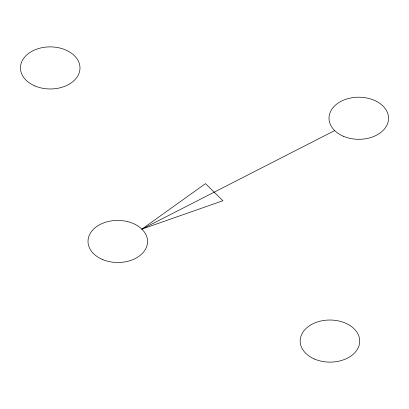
<?xml version="1.0" encoding="UTF-8"?>
<svg xmlns="http://www.w3.org/2000/svg" width="409" height="409" viewBox="0 0 409 409"><rect width="100%" height="100%" fill="white"/><g stroke="black" fill="none" stroke-linecap="round" stroke-linejoin="round"><path stroke-width="0.61" d="M141.882 229.142L205.441 183.646L222.925 200.717L141.882 229.142L334.68 130.578M102.511 259.505A29.775 21.053 0.2 0 0 147.552 241.826A29.775 21.053 0.2 0 0 103.288 223.048A29.775 21.053 0.2 0 0 102.511 259.505M314.674 359.117A29.775 21.053 0.2 0 0 359.716 341.443A29.775 21.053 0.2 0 0 315.446 322.66A29.775 21.053 0.2 0 0 314.674 359.117M34.949 85.972A29.775 21.053 0.2 0 0 79.99 68.293A29.775 21.053 0.2 0 0 35.721 49.515A29.775 21.053 0.2 0 0 34.949 85.972M343.509 136.304A29.775 21.053 0.2 0 0 388.55 118.625A29.775 21.053 0.2 0 0 344.281 99.847A29.775 21.053 0.2 0 0 343.509 136.304"/></g></svg>
